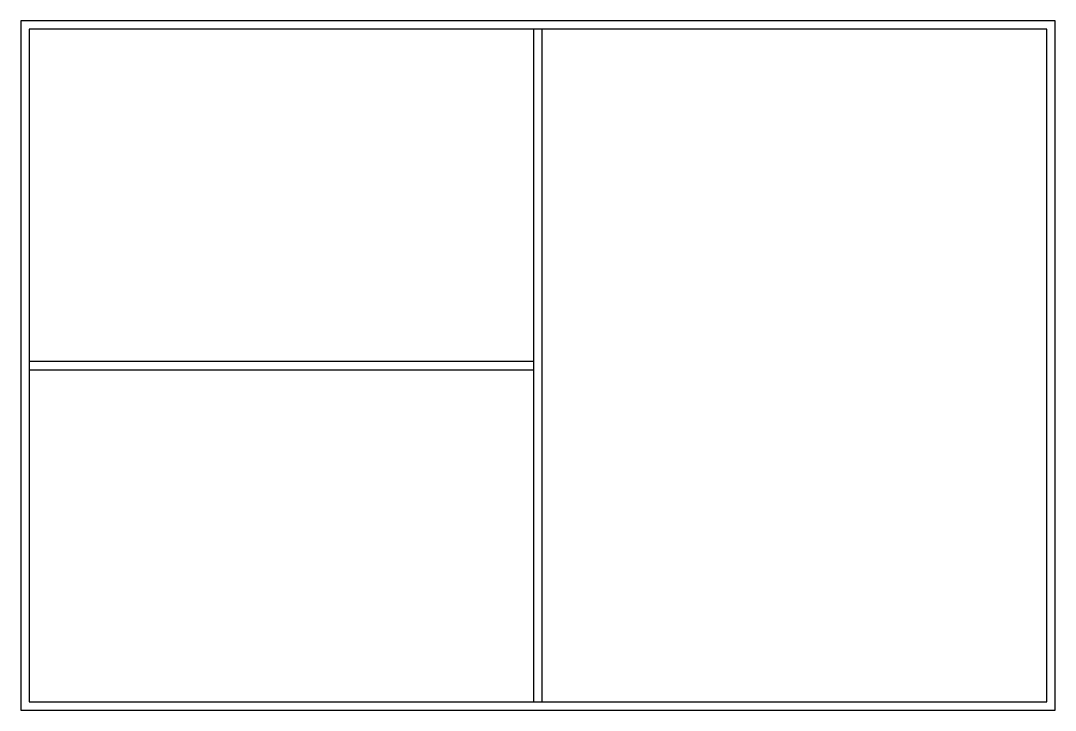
# Model space of a CAD drawing. Header units: feet. Extents: x 0 to 60, y 0 to 40.
import ezdxf

# ---------------------------------------------------------------- set-up
doc = ezdxf.new("R2010")
doc.units = ezdxf.units.FT

msp = doc.modelspace()

# ---------------------------------------------------------------- linework, layer by layer
at = {"layer": 'EXT_WALLS'}
for p, q in [((60, 40), (0, 40)), ((0, 40), (0, 0)), ((60, 0), (60, 40)), ((59.5, 39.5), (0.5, 39.5)), ((0.5, 39.5), (0.5, 0.5)), ((59.5, 0.5), (59.5, 39.5)), ((0, 0), (60, 0)), ((0.5, 0.5), (59.5, 0.5))]:
    msp.add_line(p, q, dxfattribs=at)
at = {"layer": 'INT_WALLS'}
for p, q in [((29.75, 0.5), (29.75, 39.5)), ((30.25, 0.5), (30.25, 39.5)), ((0.5, 20.25), (29.75, 20.25)), ((0.5, 19.75), (29.75, 19.75))]:
    msp.add_line(p, q, dxfattribs=at)

doc.saveas('drawing.dxf')
